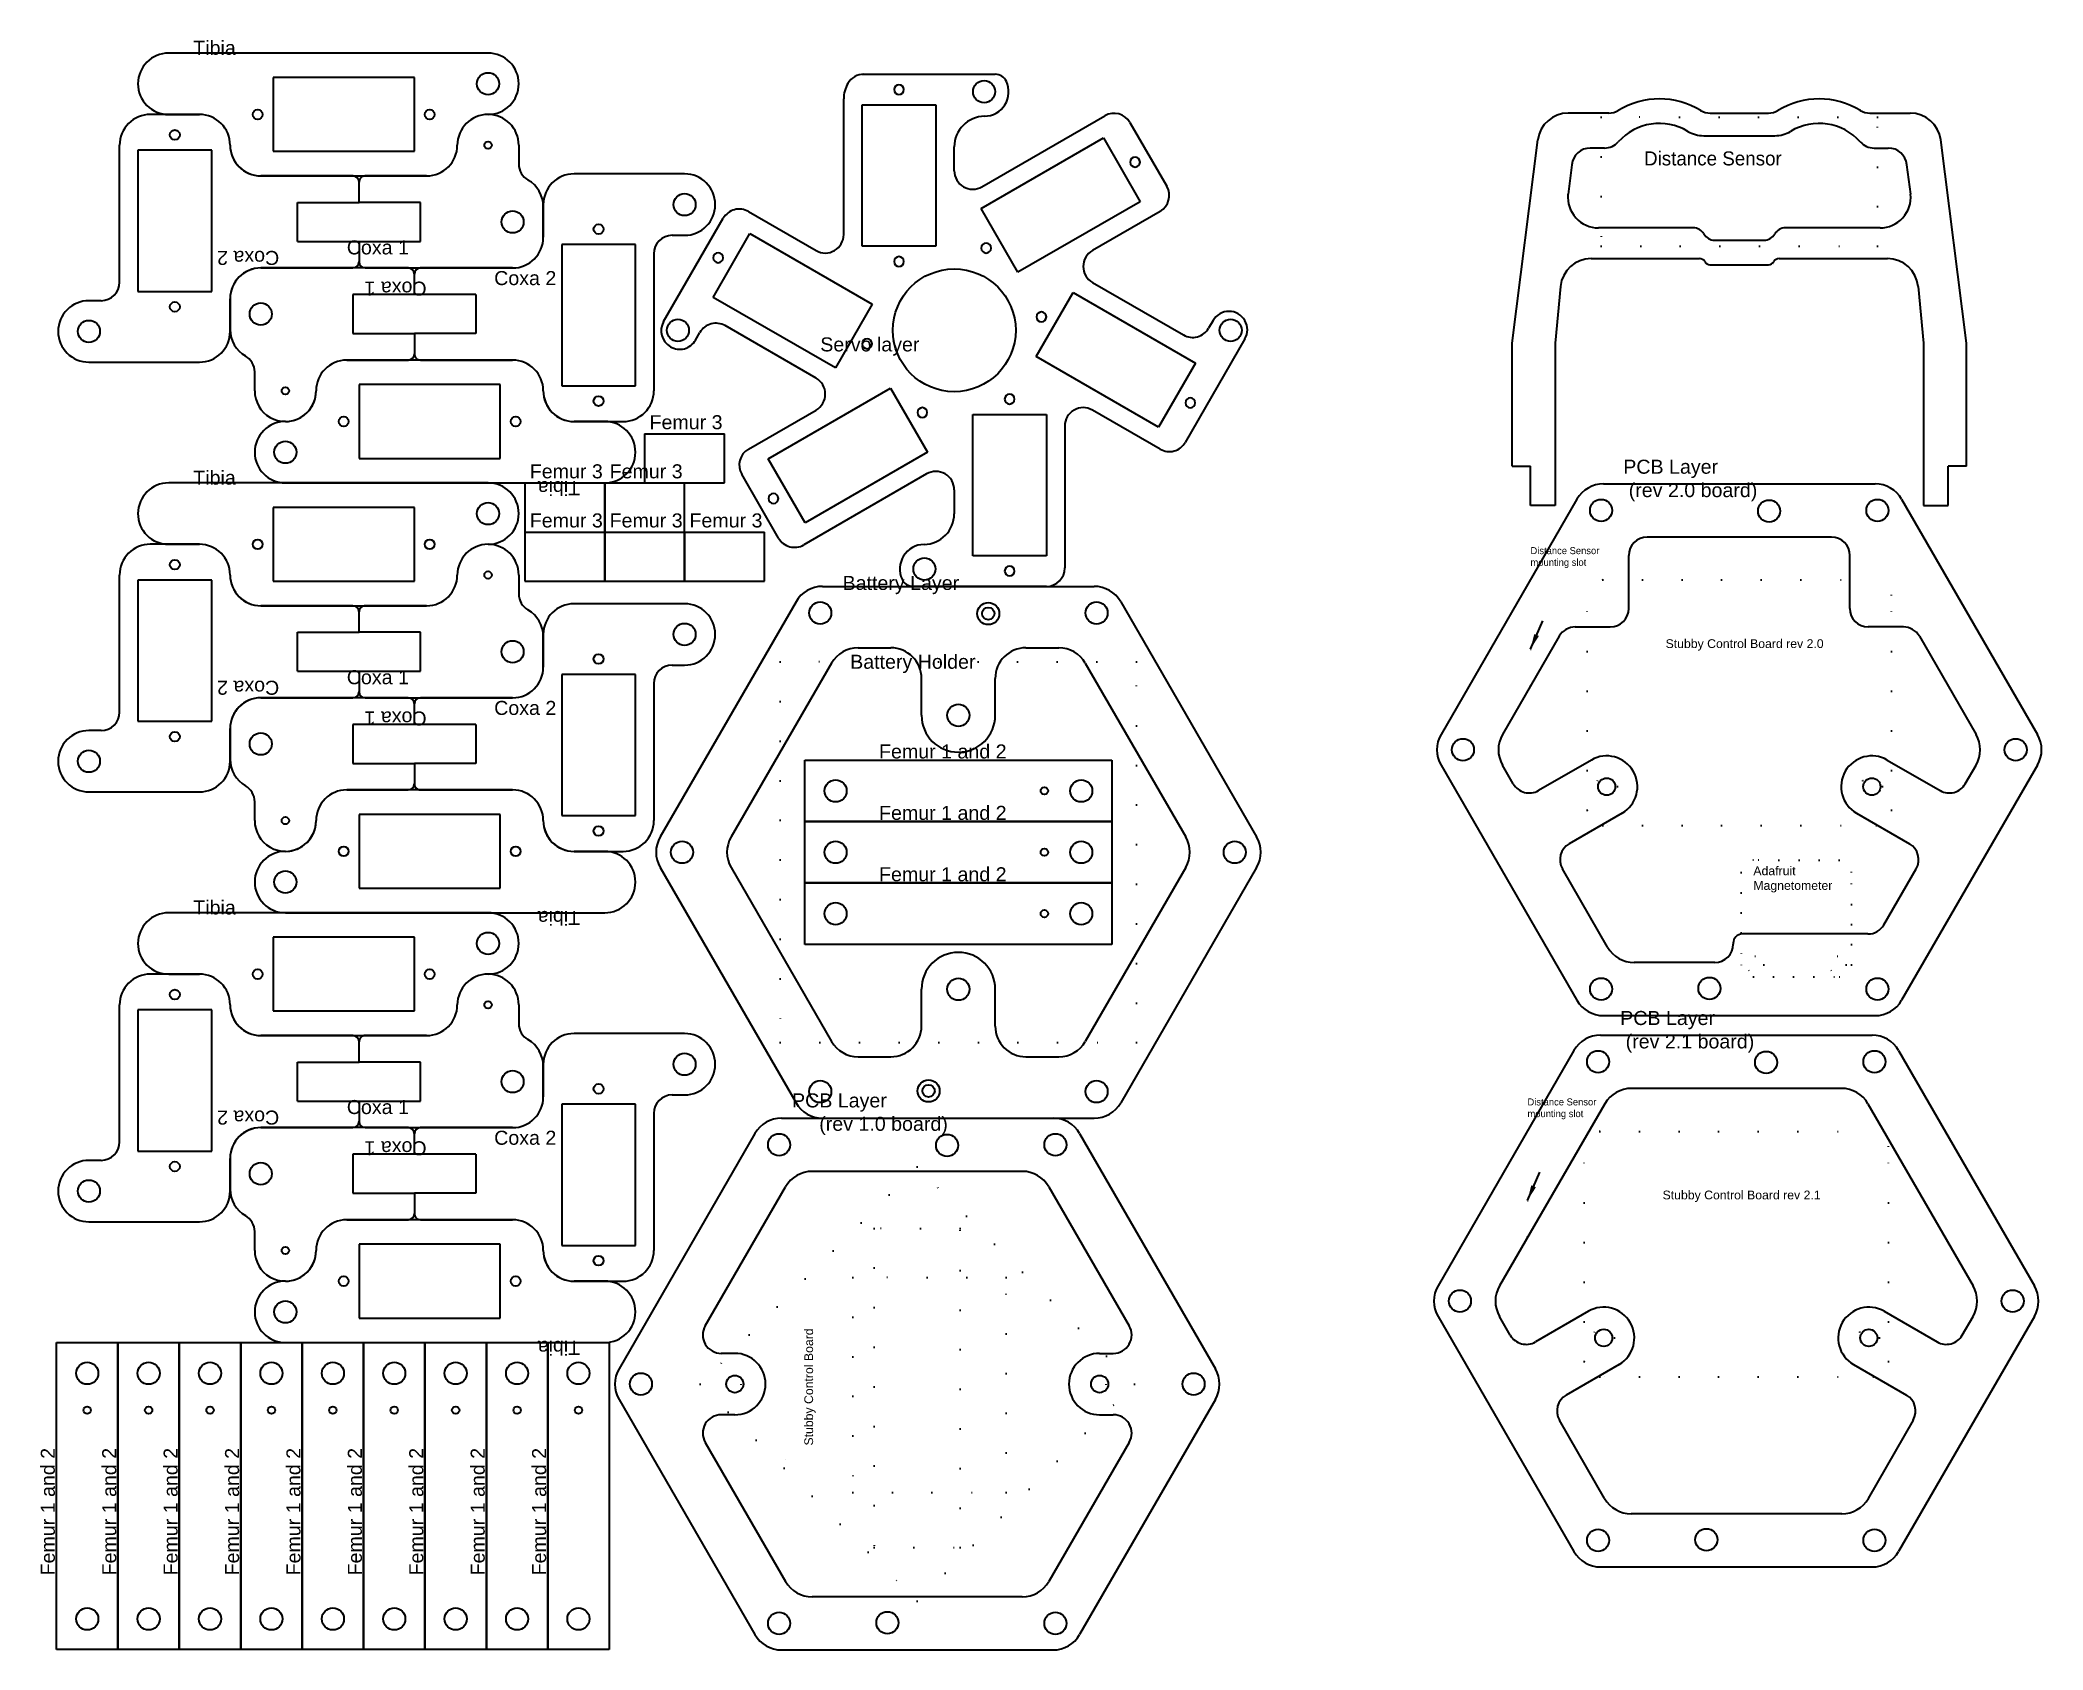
# Model space of a CAD drawing. Header units: millimetres. Extents: x -3 to 323, y 0 to 262.
import ezdxf

# ---------------------------------------------------------------- set-up
doc = ezdxf.new("R2010")
doc.units = ezdxf.units.MM
doc.linetypes.add('DOT', pattern=[6.35, 0, -6.35])
doc.linetypes.add('DOT2', pattern=[3.175, 0, -3.175])
doc.layers.get('0').update_dxf_attribs({"linetype": 'CONTINUOUS', "lineweight": 25, "true_color": 0x000000})
doc.layers.add('Extra', color=252, linetype='DOT', lineweight=25, true_color=0xa0a0a4)
doc.layers.add('Text', color=7, linetype='CONTINUOUS', lineweight=25, true_color=0x000000)
doc.styles.get("Standard").update_dxf_attribs({"font": ''})
doc.styles.add('textstyle0', font='')
doc.styles.add('textstyle1', font='')
doc.styles.add('textstyle10', font='')
doc.styles.add('textstyle11', font='')
doc.styles.add('textstyle12', font='')
doc.styles.add('textstyle13', font='')
doc.styles.add('textstyle14', font='')
doc.styles.add('textstyle15', font='')
doc.styles.add('textstyle16', font='')
doc.styles.add('textstyle17', font='')
doc.styles.add('textstyle2', font='')
doc.styles.add('textstyle3', font='')
doc.styles.add('textstyle4', font='')
doc.styles.add('textstyle5', font='')
doc.styles.add('textstyle6', font='')
doc.styles.add('textstyle7', font='')
doc.styles.add('textstyle8', font='')
doc.styles.add('textstyle9', font='')
doc.styles.get('Standard').set_extended_font_data('txt')
doc.styles.get('textstyle0').set_extended_font_data('Arial')
doc.styles.get('textstyle1').set_extended_font_data('Arial')
doc.styles.get('textstyle10').set_extended_font_data('Arial')
doc.styles.get('textstyle11').set_extended_font_data('Droid Sans Mono')
doc.styles.get('textstyle12').set_extended_font_data('Arial')
doc.styles.get('textstyle13').set_extended_font_data('Arial')
doc.styles.get('textstyle14').set_extended_font_data('Arial')
doc.styles.get('textstyle15').set_extended_font_data('Arial')
doc.styles.get('textstyle16').set_extended_font_data('Droid Sans Mono')
doc.styles.get('textstyle17').set_extended_font_data('Arial')
doc.styles.get('textstyle2').set_extended_font_data('Droid Sans Mono')
doc.styles.get('textstyle3').set_extended_font_data('Arial')
doc.styles.get('textstyle4').set_extended_font_data('Arial')
doc.styles.get('textstyle5').set_extended_font_data('Arial')
doc.styles.get('textstyle6').set_extended_font_data('Arial')
doc.styles.get('textstyle7').set_extended_font_data('Arial')
doc.styles.get('textstyle8').set_extended_font_data('Arial')
doc.styles.get('textstyle9').set_extended_font_data('Arial')
doc.dimstyles.get("Standard").update_dxf_attribs({"dimtxt": 2.5, "dimasz": 2.5, "dimexe": 1.25, "dimexo": 0.625, "dimtad": 1, "dimtxsty": 'Standard', "dimcen": 2.5, "dimadec": 0, "dimazin": 0, "dimtfac": 1, "dimtmove": 0, "dimatfit": 3, "dimfxl": 1, "dimarcsym": 0})

# ---------------------------------------------------------------- blocks, each defined once
blk = doc.blocks.new('femur_1_and_2')
for p, q in [((-25, 5), (25, 5)), ((-25, -5), (-25, 5)), ((25, 5), (25, -5)), ((25, -5), (-25, -5))]:
    blk.add_line(p, q)
for centre, radius in [((-20, 0), 1.8), ((14, 0), 0.6), ((20, 0), 1.8)]:
    blk.add_circle(centre, radius)
at = {"layer": 'Text', "insert": (-12.92, 7.56), "char_height": 8, "attachment_point": 1, "style": 'textstyle0'}
blk.add_mtext('\\H2.28571;Femur 1 and 2', dxfattribs=at)
blk = doc.blocks.new('coxa_1')
for p, q in [((9, 7.5), (-15, 7.5)), ((10, 3.18), (10, 6.5)), ((-20, 2.5), (-20, -2.5)), ((10, 3.18), (0, 3.18)), ((0, 3.18), (0, -3.17)), ((0, -3.17), (10, -3.17)), ((10, -3.17), (10, -6.5)), ((-16, -12.5), (-16, -9.43)), ((-1, -7.5), (9, -7.5))]:
    blk.add_line(p, q)
for centre, radius in [((-15, 0), 1.8), ((-11, -12.5), 0.6)]:
    blk.add_circle(centre, radius)
for centre, radius, start, end in [((-15, 2.5), 5, 90, 180), ((9, 6.5), 1, 0, 90), ((-15, -2.5), 5, 180, 240), ((9, -6.5), 1, 270, 0), ((-19, -9.43), 3, 0, 60), ((-1, -12.5), 5, 90, 180), ((-11, -12.5), 5, 180, 0)]:
    blk.add_arc(centre, radius, start, end)
at = {"layer": 'Text', "insert": (-1, 12), "char_height": 8, "attachment_point": 1, "style": 'textstyle4'}
blk.add_mtext('\\H2.28571;Coxa 1', dxfattribs=at)
blk = doc.blocks.new('servo_mount')
for p, q in [((6, 11.5), (-6, 11.5)), ((-6, 11.5), (-6, -11.5)), ((6, -11.5), (6, 11.5)), ((-6, -11.5), (6, -11.5))]:
    blk.add_line(p, q)
for centre in [(0, 14), (0, -14)]:
    blk.add_circle(centre, 0.8)
blk = doc.blocks.new('coxa_2')
for p, q in [((29, 22.825), (16, 22.825)), ((34, 22.825), (29, 22.825)), ((11, 17.825), (11, 12.5)), ((39, 17.825), (39, 17.825)), ((29, 9.825), (29, -12.5)), ((32, 12.825), (34, 12.825)), ((6, 7.5), (-9, 7.5)), ((-10, 3.175), (-10, 6.5)), ((0, 3.175), (-10, 3.175)), ((0, 3.175), (0, -3.175)), ((-10, -3.175), (-10, -6.5)), ((0, -3.175), (-10, -3.175)), ((-9, -7.5), (6, -7.5)), ((16, -17.5), (24, -17.5))]:
    blk.add_line(p, q)
blk.add_circle((34, 17.825), 1.8)
for centre, radius, start, end in [((16, 17.825), 5, 90, 180), ((34, 17.825), 5, 0, 90), ((34, 17.825), 5, 270, 0), ((6, 12.5), 5, 270, 0), ((32, 9.825), 3, 90, 180), ((-9, 6.5), 1, 90, 180), ((-9, -6.5), 1, 180, 270), ((6, -12.5), 5, 0, 90), ((16, -12.5), 5, 180, 270), ((24, -12.5), 5, 270, 0)]:
    blk.add_arc(centre, radius, start, end)
blk.add_blockref('servo_mount', (20, -0.175))
at = {"layer": 'Text', "insert": (3, 7), "char_height": 8, "attachment_point": 1, "style": 'textstyle5'}
blk.add_mtext('\\H2.28571;Coxa 2', dxfattribs=at)
blk = doc.blocks.new('tibia')
for p, q in [((0, 5), (0, 5)), ((-5, 0), (-5, -5)), ((5, 0), (5, 0)), ((-5, -5), (-5, -42)), ((10, -5), (10, -5)), ((15, -37), (15, -10)), ((-5, -42), (-5, -52)), ((10, -42), (10, -42)), ((5, -52), (5, -47)), ((0, -57), (0, -57))]:
    blk.add_line(p, q)
blk.add_circle((0, 0), 1.8)
for centre, start, end in [((0, 0), 90, 180), ((0, 0), 0, 90), ((10, 0), 180, 270), ((10, -10), 0, 90), ((10, -37), 270, 0), ((10, -47), 90, 180), ((0, -52), 180, 270), ((0, -52), 270, 0)]:
    blk.add_arc(centre, 5, start, end)
blk.add_blockref('servo_mount', (5, -23.5))
at = {"layer": 'Text', "insert": (-7, -48), "char_height": 8, "attachment_point": 1, "rotation": 90, "style": 'textstyle3'}
blk.add_mtext('\\H2.28571;Tibia', dxfattribs=at)
blk = doc.blocks.new('body_top_v1.0')
for p, q in [((-22.11, 43.3), (22.11, 43.3)), ((-26.44, 40.8), (-48.56, 2.5)), ((26.44, 40.8), (48.56, 2.5)), ((17.11, 34.64), (-17.11, 34.64)), ((-34.52, 9.5), (-21.44, 32.14)), ((21.44, 32.14), (34.52, 9.5)), ((-29.7, 5), (-31.92, 5)), ((29.7, 5), (31.92, 5)), ((-48.56, -2.5), (-26.44, -40.8)), ((48.56, -2.5), (26.44, -40.8)), ((-29.7, -5), (-31.92, -5)), ((29.7, -5), (31.92, -5)), ((-34.52, -9.5), (-21.44, -32.14)), ((34.52, -9.5), (21.44, -32.14)), ((-21.39, -12.35), (-21.39, -12.35)), ((17.11, -34.64), (-17.11, -34.64)), ((-22.11, -43.3), (22.11, -43.3))]:
    blk.add_line(p, q)
for centre, radius in [((-22.5, 38.97), 1.8), ((4.86, 38.87), 1.8), ((22.5, 38.97), 1.8), ((-45, 0), 1.8), ((-29.7, 0), 1.4), ((29.7, 0), 1.4), ((45, 0), 1.8), ((-22.5, -38.97), 1.8), ((-4.86, -38.87), 1.8), ((22.5, -38.97), 1.8)]:
    blk.add_circle(centre, radius)
for centre, radius, start, end in [((-22.11, 38.3), 5, 90, 150), ((22.11, 38.3), 5, 30, 90), ((-17.11, 29.64), 5, 90, 150), ((17.11, 29.64), 5, 30, 90), ((-31.92, 8), 3, 150, 270), ((31.92, 8), 3, 270, 30), ((-29.7, 0), 5, 270, 90), ((29.7, 0), 5, 90, 270), ((-44.23, 0), 5, 150, 210), ((44.23, 0), 5, 330, 30), ((-31.92, -8), 3, 90, 210), ((31.92, -8), 3, 330, 90), ((-32.5, -12.99), 0, 0, 0), ((-17.11, -29.64), 5, 210, 270), ((17.11, -29.64), 5, 270, 330), ((-22.11, -38.3), 5, 210, 270), ((22.11, -38.3), 5, 270, 330)]:
    blk.add_arc(centre, radius, start, end)
at = {"layer": 'Text', "insert": (-20.39, 47.34), "char_height": 8, "attachment_point": 1, "style": 'textstyle6'}
blk.add_mtext('\\H2.28571;PCB Layer\\P     (rev 1.0 board)', dxfattribs=at)
blk = doc.blocks.new('battery_holder')
at = {"layer": 'Extra'}
for p, q in [((29, 31), (-29, 31)), ((-29, 31), (-29, -31)), ((29, -31), (29, 31)), ((-29, -31), (29, -31))]:
    blk.add_line(p, q, dxfattribs=at)
at = {"layer": 'Extra', "insert": (-17.62, 32.17), "char_height": 8, "attachment_point": 1, "style": 'textstyle13'}
blk.add_mtext('\\H2.28571;Battery Holder', dxfattribs=at)
blk = doc.blocks.new('body_bottom')
for p, q in [((-22.11, 43.3), (22.11, 43.3)), ((-26.44, 40.8), (-48.56, 2.5)), ((26.44, 40.8), (48.56, 2.5)), ((-16.34, 33.3), (-11, 33.3)), ((11, 33.3), (16.34, 33.3)), ((-20.67, 30.8), (-37.01, 2.5)), ((20.67, 30.8), (37.01, 2.5)), ((-6, 22.3), (-6, 28.3)), ((6, 22.3), (6, 28.3)), ((-48.56, -2.5), (-26.44, -40.8)), ((-37.01, -2.5), (-20.67, -30.8)), ((37.01, -2.5), (20.67, -30.8)), ((48.56, -2.5), (26.44, -40.8)), ((-6, -28.3), (-6, -22.3)), ((6, -28.3), (6, -22.3)), ((-16.34, -33.3), (-11, -33.3)), ((11, -33.3), (16.34, -33.3)), ((-22.11, -43.3), (22.11, -43.3))]:
    blk.add_line(p, q)
for centre in [(-22.5, 38.97), (4.86, 38.87), (22.5, 38.97), (0, 22.3), (-45, 0), (45, 0), (0, -22.3), (-22.5, -38.97), (-4.86, -38.87), (22.5, -38.97)]:
    blk.add_circle(centre, 1.8)
for centre, radius, start, end in [((-22.11, 38.3), 5, 90, 150), ((22.11, 38.3), 5, 30, 90), ((-16.34, 28.3), 5, 90, 150), ((-11, 28.3), 5, 0, 90), ((11, 28.3), 5, 90, 180), ((16.34, 28.3), 5, 30, 90), ((0, 22.3), 6, 180, 0), ((-44.23, 0), 5, 150, 210), ((-32.68, 0), 5, 150, 210), ((32.68, 0), 5, 330, 30), ((44.23, 0), 5, 330, 30), ((0, -22.3), 6, 0, 180), ((-11, -28.3), 5, 270, 0), ((11, -28.3), 5, 180, 270), ((-16.34, -28.3), 5, 210, 270), ((16.34, -28.3), 5, 270, 330), ((-22.11, -38.3), 5, 210, 270), ((22.11, -38.3), 5, 270, 330)]:
    blk.add_arc(centre, radius, start, end)
blk.add_blockref('battery_holder', (0, 0))
at = {"layer": 'Text', "insert": (-18.86, 45), "char_height": 8, "attachment_point": 1, "style": 'textstyle1'}
blk.add_mtext('\\H2.28571;Battery Layer', dxfattribs=at)
blk = doc.blocks.new('body_middle')
for p, q in [((-15, 41.7), (6.68, 41.7)), ((-18, 15.59), (-18, 37.69)), ((4.5, 23.38), (24.51, 34.94)), ((28.61, 33.84), (34.61, 23.45)), ((0, 25.98), (0, 29.87)), ((-47.33, 1.41), (-37.61, 18.25)), ((-33.51, 19.35), (-22.5, 12.99)), ((33.51, 19.35), (22.5, 12.99)), ((22.5, 7.79), (37.32, -0.76)), ((-22.5, -7.79), (-37.32, 0.76)), ((42.14, 1.59), (41.42, 0.34)), ((-42.14, -1.59), (-41.42, -0.34)), ((47.33, -1.41), (37.61, -18.25)), ((-33.51, -19.35), (-22.5, -12.99)), ((33.51, -19.35), (22.5, -12.99)), ((18, -15.59), (18, -38.7)), ((-28.61, -33.84), (-34.61, -23.45)), ((-4.5, -23.38), (-24.51, -34.94)), ((0, -25.98), (0, -29.87)), ((15, -41.7), (-6.68, -41.7))]:
    blk.add_line(p, q)
for centre, radius in [((4.86, 38.87), 1.8), ((0, 0), 10), ((-45, 0), 1.8), ((45, 0), 1.8), ((-4.86, -38.87), 1.8)]:
    blk.add_circle(centre, radius)
for centre, radius, start, end in [((-13, 37.69), 5, 149.7291, 180), ((-14.73, 38.7), 3, 90, 149.7291), ((4.86, 38.87), 4, 270.8706, 24.6244), ((6.68, 39.7), 2, 24.6244, 90), ((5, 29.87), 5, 90.8706, 180), ((26.01, 32.34), 3, 30, 120), ((3, 25.98), 3, 180, 300), ((32.01, 21.95), 3, 300, 30), ((-35.01, 16.75), 3, 60, 150), ((-21, 15.59), 3, 240, 0), ((24, 10.39), 3, 120, 240), ((-44.73, -0.09), 3, 150, 240), ((-38.82, -1.84), 3, 60, 150), ((38.82, 1.84), 3, 240, 330), ((44.73, 0.09), 3, 330, 150), ((-44.73, -0.09), 3, 240, 330), ((-24, -10.39), 3, 300, 60), ((21, -15.59), 3, 60, 180), ((-32.01, -21.95), 3, 120, 210), ((35.01, -16.75), 3, 240, 330), ((-3, -25.98), 3, 0, 120), ((-5, -29.87), 5, 270.8706, 0), ((-26.01, -32.34), 3, 210, 300), ((-4.86, -38.87), 4, 90.8706, 204.6244), ((15, -38.7), 3, 270, 0), ((-6.68, -39.7), 2, 204.6244, 270)]:
    blk.add_arc(centre, radius, start, end)
at = {"yscale": -1}
for p, rotation in [((-9, 25.2), 180.00000000000003), ((17.32, 20.39), 119.99999999999997), ((-26.32, 4.81), 240), ((26.32, -4.81), 60), ((-17.32, -20.39), 300), ((9, -25.2), 360)]:
    blk.add_blockref('servo_mount', p, dxfattribs=dict(at, rotation=rotation))
at = {"layer": 'Text', "insert": (-21.82, -1.15), "char_height": 8, "attachment_point": 1, "style": 'textstyle12'}
blk.add_mtext('\\H2.28571;Servo layer', dxfattribs=at)
blk = doc.blocks.new('femur_3')
for p, q in [((-8, 0), (-8, 13)), ((0, 13), (-8, 13)), ((0, 0), (0, 13)), ((-8, 0), (0, 0))]:
    blk.add_line(p, q)
at = {"layer": 'Text', "insert": (-11.03, 0.8), "char_height": 8, "attachment_point": 1, "rotation": 90, "style": 'textstyle9'}
blk.add_mtext('\\H2.28571;Femur 3', dxfattribs=at)
blk = doc.blocks.new('control_pcb_v2.0')
at = {"layer": 'Extra'}
for p, q in [((-22.225, 33.65), (22.225, 33.65)), ((-24.765, -3.81), (-24.765, 31.11)), ((24.765, -3.81), (24.765, 31.11)), ((-22.225, -6.35), (22.225, -6.35))]:
    blk.add_line(p, q, dxfattribs=at)
for centre in [(-21.59, 0), (21.59, 0)]:
    blk.add_circle(centre, 1.75, dxfattribs=at)
for centre, start, end in [((-22.225, 31.11), 90, 180), ((22.225, 31.11), 0, 90), ((-22.225, -3.81), 180, 270), ((22.225, -3.81), 270, 0)]:
    blk.add_arc(centre, 2.54, start, end, dxfattribs=at)
at = {"layer": 'Extra', "insert": (-12, 24), "char_height": 5, "attachment_point": 1, "style": 'textstyle8'}
blk.add_mtext('\\H1.42857;Stubby Control Board rev 2.0', dxfattribs=at)
blk = doc.blocks.new('magnetometer')
at = {"layer": 'Extra', "color": 252, "linetype": 'DOT2', "true_color": 0xa0a0a4}
for p, q in [((16, 0), (2, 0)), ((0, -2), (0, -17)), ((18, -17), (18, -2)), ((2, -19), (16, -19))]:
    blk.add_line(p, q, dxfattribs=at)
for centre in [(2.286, -17), (15.714, -17)]:
    blk.add_circle(centre, 1.4, dxfattribs=at)
for centre, start, end in [((2, -2), 90, 180), ((16, -2), 0, 90), ((2, -17), 180, 270), ((16, -17), 270, 0)]:
    blk.add_arc(centre, 2, start, end, dxfattribs=at)
at = {"layer": 'Extra', "color": 252, "linetype": 'DOT2', "true_color": 0xa0a0a4, "insert": (2, -1), "char_height": 5, "attachment_point": 1, "style": 'textstyle7'}
blk.add_mtext('\\H1.42857;Adafruit\\PMagnetometer', dxfattribs=at)
blk = doc.blocks.new('distance_sensor')
at = {"layer": 'Extra'}
for p, q in [((22.5, 3), (-22.5, 3)), ((-22.5, 3), (-22.5, -18)), ((22.5, -18), (22.5, 3)), ((-22.5, -18), (22.5, -18))]:
    blk.add_line(p, q, dxfattribs=at)
at = {"layer": 'Extra', "insert": (-15.51, -2.55), "char_height": 8, "attachment_point": 1, "style": 'textstyle2'}
blk.add_mtext('\\H2.28571;Distance Sensor', dxfattribs=at)
blk = doc.blocks.new('distance_sensor_mount')
for p, q in [((-21.26, 3.7), (-27.84, 3.7)), ((-4.74, 3.7), (4.74, 3.7)), ((21.26, 3.7), (27.84, 3.7)), ((-5.79, 0), (5.79, 0)), ((-37, -33.8), (-32.8, -0.67)), ((-21.94, -2), (-24.27, -2)), ((21.94, -2), (24.27, -2)), ((37, -33.8), (32.8, -0.67)), ((-27.25, -4.72), (-27.89, -9.53)), ((27.25, -4.72), (27.89, -9.53)), ((-7.5, -15), (-22.92, -15)), ((22.92, -15), (7.5, -15)), ((-4.04, -17), (4.04, -17)), ((-24.13, -20), (-6.5, -20)), ((-5.5, -21), (-5.5, -21)), ((-4.77, -21), (4.77, -21)), ((5.5, -21), (5.5, -21)), ((6.5, -20), (24.13, -20)), ((-29.11, -24.53), (-29.98, -33.8)), ((29.11, -24.53), (29.98, -33.8)), ((-37, -53.8), (-37, -33.8)), ((-29.98, -33.8), (-29.98, -53.8)), ((29.98, -33.8), (29.98, -53.8)), ((37, -53.8), (37, -33.8)), ((-37, -53.8), (-34, -53.8)), ((-34, -60.2), (-34, -53.8)), ((-29.98, -53.8), (-29.98, -60.2)), ((29.98, -53.8), (29.98, -60.2)), ((34, -60.2), (34, -53.8)), ((37, -53.8), (34, -53.8)), ((-29.98, -60.2), (-34, -60.2)), ((29.98, -60.2), (34, -60.2))]:
    blk.add_line(p, q)
for centre, radius, start, end in [((-27.84, -1.3), 5, 90, 172.781), ((-21.26, 6.7), 3, 270, 301.1019), ((-13, -7), 13, 58.8981, 121.1019), ((-4.74, 6.7), 3, 238.8981, 270), ((4.74, 6.7), 3, 270, 301.1019), ((13, -7), 13, 58.8981, 121.1019), ((21.26, 6.7), 3, 238.8981, 270), ((27.84, -1.3), 5, 7.219, 90), ((-13, -7), 9, 58.9973, 138.1897), ((-5.79, 5), 5, 238.9973, 270), ((5.79, 5), 5, 270, 301.0027), ((13, -7), 9, 41.8103, 121.0027), ((-24.27, -5), 3, 90, 174.6442), ((-21.94, 1), 3, 270, 318.1897), ((21.94, 1), 3, 221.8103, 270), ((24.27, -5), 3, 5.3558, 90), ((-22.92, -10), 5, 174.6442, 270), ((22.92, -10), 5, 270, 5.3558), ((-7.5, -17), 2, 30, 90), ((-4.04, -15), 2, 210, 270), ((4.04, -15), 2, 270, 330), ((7.5, -17), 2, 90, 150), ((-24.13, -25), 5, 90, 174.6442), ((-6.5, -21), 1, 30, 90), ((-4.77, -20), 1, 210, 270), ((4.77, -20), 1, 270, 330), ((6.5, -21), 1, 90, 150), ((24.13, -25), 5, 5.3558, 90)]:
    blk.add_arc(centre, radius, start, end)
at = {"layer": 'Text'}
blk.add_blockref('distance_sensor', (0, 0), dxfattribs=at)
blk = doc.blocks.new('control_pcb_v1.0')
at = {"layer": 'Extra'}
for p, q in [((-35.36, 35.36), (-70.71, 0)), ((0, 0), (-35.36, 35.36)), ((-18, 10.5), (-53, 10.5)), ((-53, 10.5), (-53, -14.5)), ((-18, -14.5), (-18, 10.5)), ((-10, 7), (-62, 7)), ((-62, 7), (-62, -7)), ((-10, -7), (-10, 7)), ((-70.71, 0), (-35.36, -35.36)), ((-35.36, -35.36), (0, 0)), ((-62, -7), (-10, -7)), ((-53, -14.5), (-18, -14.5))]:
    blk.add_line(p, q, dxfattribs=at)
for centre in [(-35.36, 29.7), (-35.36, -29.7)]:
    blk.add_circle(centre, 1, dxfattribs=at)
at = {"layer": 'Extra', "insert": (-45.37, 18.39), "char_height": 5, "attachment_point": 1, "style": 'textstyle14'}
blk.add_mtext('\\H1.42857;Stubby Control Board', dxfattribs=at)
blk = doc.blocks.new('control_pcb_v2.1')
at = {"layer": 'Extra'}
for p, q in [((-22.55, 28.22), (21.9, 28.22)), ((-25.09, -9.24), (-25.09, 25.68)), ((24.44, -9.24), (24.44, 25.68)), ((-22.55, -11.78), (21.9, -11.78))]:
    blk.add_line(p, q, dxfattribs=at)
for centre in [(-21.92, -5.43), (21.26, -5.43)]:
    blk.add_circle(centre, 1.75, dxfattribs=at)
for centre, start, end in [((-22.55, 25.68), 90, 180), ((21.9, 25.68), 0, 90), ((-22.55, -9.24), 180, 270), ((21.9, -9.24), 270, 0)]:
    blk.add_arc(centre, 2.54, start, end, dxfattribs=at)
at = {"layer": 'Extra', "insert": (-12.33, 18.57), "char_height": 5, "attachment_point": 1, "style": 'textstyle17'}
blk.add_mtext('\\H1.42857;Stubby Control Board rev 2.1', dxfattribs=at)
blk = doc.blocks.new('body_top_v2.0')
for p, q in [((-22.11, 43.3), (22.11, 43.3)), ((-26.44, 40.8), (-48.56, 2.5)), ((26.44, 40.8), (48.56, 2.5)), ((15, 34.64), (-15, 34.64)), ((-18, 23), (-18, 31.64)), ((18, 23), (18, 31.64)), ((-26.72, 20), (-21, 20)), ((26.72, 20), (21, 20)), ((-29.32, 18.5), (-38.56, 2.5)), ((29.32, 18.5), (38.56, 2.5)), ((-48.56, -2.5), (-26.44, -40.8)), ((-36.8, -5.54), (-38.56, -2.5)), ((-24.09, -1.67), (-32.7, -6.64)), ((24.09, -1.67), (32.7, -6.64)), ((48.56, -2.5), (26.44, -40.8)), ((36.8, -5.54), (38.56, -2.5)), ((-19.09, -10.33), (-27.7, -15.3)), ((-21.39, -12.35), (-21.39, -12.35)), ((19.09, -10.33), (27.7, -15.3)), ((-21.44, -32.14), (-28.8, -19.4)), ((23.55, -28.5), (28.8, -19.4)), ((-1, -31.5), (-1, -31.64)), ((20.95, -30), (0.5, -30)), ((-4, -34.64), (-17.11, -34.64)), ((-22.11, -43.3), (22.11, -43.3))]:
    blk.add_line(p, q)
for centre, radius in [((-22.5, 38.97), 1.8), ((4.86, 38.87), 1.8), ((22.5, 38.97), 1.8), ((-45, 0), 1.8), ((45, 0), 1.8), ((-21.59, -6), 1.4), ((21.59, -6), 1.4), ((-22.5, -38.97), 1.8), ((-4.86, -38.87), 1.8), ((22.5, -38.97), 1.8)]:
    blk.add_circle(centre, radius)
for centre, radius, start, end in [((-22.11, 38.3), 5, 90, 150), ((22.11, 38.3), 5, 30, 90), ((-15, 31.64), 3, 90, 180), ((15, 31.64), 3, 0, 90), ((-21, 23), 3, 270, 0), ((21, 23), 3, 180, 270), ((-26.72, 17), 3, 90, 150), ((26.72, 17), 3, 30, 90), ((-44.23, 0), 5, 150, 210), ((-34.23, 0), 5, 150, 210), ((34.23, 0), 5, 330, 30), ((44.23, 0), 5, 330, 30), ((-21.59, -6), 5, 300, 120), ((21.59, -6), 5, 60, 240), ((-34.2, -4.04), 3, 210, 300), ((34.2, -4.04), 3, 240, 330), ((-32.5, -12.99), 0, 0, 0), ((-26.2, -17.9), 3, 120, 210), ((26.2, -17.9), 3, 330, 60), ((20.95, -27), 3, 270, 330), ((-17.11, -29.64), 5, 210, 270), ((-4, -31.64), 3, 270, 0), ((0.5, -31.5), 1.5, 90, 180), ((-22.11, -38.3), 5, 210, 270), ((22.11, -38.3), 5, 270, 330)]:
    blk.add_arc(centre, radius, start, end)
at = {"layer": 'Extra'}
for p, q in [((-34, 16.4), (-30.53, 16.4)), ((-34, 10.39), (-34, 16.4)), ((30.53, 16.4), (34, 16.4)), ((34, 10.39), (34, 16.4))]:
    blk.add_line(p, q, dxfattribs=at)
for name, p in [('control_pcb_v2.0', (0, -6)), ('magnetometer', (0.29, -18))]:
    blk.add_blockref(name, p)
at = {"layer": 'Text', "char_height": 8, "attachment_point": 1}
for s, insert, style in [('\\H2.28571;PCB Layer\\P (rev 2.0 board)', (-18.89, 47.24), 'textstyle10'), ('\\H1.14286;Distance Sensor\\Pmounting slot', (-34, 33), 'textstyle11')]:
    blk.add_mtext(s, dxfattribs=dict(at, insert=insert, style=style))
at = {"layer": 'Text'}
blk.add_leader([(-34, 16.4), (-32, 21)], dimstyle='Standard', dxfattribs=at)
blk = doc.blocks.new('body_top_v2.1')
for p, q in [((-22.15, 40.88), (22.08, 40.88)), ((-26.48, 38.38), (-48.59, 0.08)), ((26.41, 38.38), (48.52, 0.08)), ((-21.41, 29.72), (-38.59, 0.08)), ((17.08, 32.22), (-17.08, 32.22)), ((21.41, 29.72), (38.52, 0.08)), ((-48.59, -4.92), (-26.48, -43.22)), ((-36.83, -7.97), (-38.59, -4.92)), ((-24.12, -4.09), (-32.73, -9.06)), ((24.06, -4.09), (32.67, -9.06)), ((48.52, -4.92), (26.41, -43.22)), ((36.77, -7.97), (38.52, -4.92)), ((-19.12, -12.75), (-27.73, -17.72)), ((19.06, -12.75), (27.67, -17.72)), ((-21.42, -14.77), (-21.42, -14.77)), ((-21.48, -34.56), (-28.83, -21.82)), ((21.48, -34.56), (28.83, -21.82)), ((17.15, -37.06), (-17.15, -37.06)), ((-22.15, -45.72), (22.08, -45.72))]:
    blk.add_line(p, q)
for centre, radius in [((-22.53, 36.55), 1.8), ((4.83, 36.44), 1.8), ((22.47, 36.55), 1.8), ((-45.03, -2.42), 1.8), ((44.97, -2.42), 1.8), ((-21.62, -8.42), 1.4), ((21.56, -8.42), 1.4), ((-22.53, -41.39), 1.8), ((-4.9, -41.29), 1.8), ((22.47, -41.39), 1.8)]:
    blk.add_circle(centre, radius)
for centre, radius, start, end in [((-22.15, 35.88), 5, 90, 150), ((22.08, 35.88), 5, 30, 90), ((-17.08, 27.22), 5, 90, 150), ((17.08, 27.22), 5, 30, 90), ((-44.26, -2.42), 5, 150, 210), ((-34.26, -2.42), 5, 150, 210), ((34.19, -2.42), 5, 330, 30), ((44.19, -2.42), 5, 330, 30), ((-21.62, -8.42), 5, 300, 120), ((21.56, -8.42), 5, 60, 240), ((-34.23, -6.47), 3, 210, 300), ((34.17, -6.47), 3, 240, 330), ((-32.53, -15.41), 0, 0, 0), ((-26.23, -20.32), 3, 120, 210), ((26.17, -20.32), 3, 330, 60), ((-17.15, -32.06), 5, 210, 270), ((17.15, -32.06), 5, 270, 330), ((-22.15, -40.72), 5, 210, 270), ((22.08, -40.72), 5, 270, 330)]:
    blk.add_arc(centre, radius, start, end)
at = {"layer": 'Extra'}
for p, q in [((-34.03, 13.98), (-30.56, 13.98)), ((-34.03, 7.97), (-34.03, 13.98)), ((30.5, 13.98), (33.97, 13.98)), ((33.97, 7.97), (33.97, 13.98))]:
    blk.add_line(p, q, dxfattribs=at)
blk.add_blockref('control_pcb_v2.1', (0.3, -3))
at = {"layer": 'Text', "char_height": 8, "attachment_point": 1}
for s, insert, style in [('\\H2.28571;PCB Layer\\P (rev 2.1 board)', (-18.93, 44.82), 'textstyle15'), ('\\H1.14286;Distance Sensor\\Pmounting slot', (-34.03, 30.58), 'textstyle16')]:
    blk.add_mtext(s, dxfattribs=dict(at, insert=insert, style=style))
at = {"layer": 'Text'}
blk.add_leader([(-34.03, 13.98), (-32.03, 18.58)], dimstyle='Standard', dxfattribs=at)

msp = doc.modelspace()

# ---------------------------------------------------------------- linework, layer by layer
for centre in [(151.73, 168.73), (151.73, 168.73), (151.73, 168.73), (142, 91), (142, 91), (142, 91)]:
    msp.add_circle(centre, 1)

# ---------------------------------------------------------------- block references
for name, p, rotation in [('tibia', (70.27, 255.02), 270), ('coxa_2', (39.27, 232.52), 180), ('coxa_1', (59.27, 232.52), 180), ('coxa_2', (68.27, 217.52), 360), ('coxa_1', (48.27, 217.52), 360), ('tibia', (37.27, 195.02), 90), ('femur_3', (95.77, 190.02), 270), ('femur_3', (76.27, 182.02), 270), ('femur_3', (89.27, 182.02), 270), ('tibia', (70.27, 185.02), 270), ('femur_3', (76.27, 174.02), 270), ('femur_3', (89.27, 174.02), 270), ('femur_3', (102.27, 174.02), 270), ('coxa_2', (39.27, 162.52), 180), ('coxa_1', (59.27, 162.52), 180), ('coxa_2', (68.27, 147.52), 360), ('coxa_1', (48.27, 147.52), 360), ('femur_1_and_2', (146.86, 139.87), 360), ('tibia', (37.27, 125.02), 90), ('femur_1_and_2', (146.86, 129.87), 360), ('femur_1_and_2', (146.86, 119.87), 360), ('tibia', (70.27, 115.02), 270), ('coxa_2', (39.27, 92.52), 180), ('coxa_1', (59.27, 92.52), 180), ('coxa_2', (68.27, 77.52), 360), ('coxa_1', (48.27, 77.52), 360), ('control_pcb_v1.0', (140.16, 78.62), 90), ('tibia', (37.27, 55.02), 90), ('femur_1_and_2', (5, 25.02), 90), ('femur_1_and_2', (15, 25.02), 90), ('femur_1_and_2', (25, 25.02), 90), ('femur_1_and_2', (35, 25.02), 90), ('femur_1_and_2', (45, 25.02), 90), ('femur_1_and_2', (55, 25.02), 90), ('femur_1_and_2', (65, 25.02), 90), ('femur_1_and_2', (75, 25.02), 90), ('femur_1_and_2', (85, 25.02), 90)]:
    msp.add_blockref(name, p, dxfattribs=dict(rotation=rotation))
for name, p in [('body_middle', (146.19, 214.87)), ('distance_sensor_mount', (274.02, 246.56)), ('body_top_v2.0', (274.02, 146.56)), ('body_bottom', (146.86, 129.87)), ('body_top_v2.1', (273.56, 59.2)), ('body_top_v1.0', (140.16, 43.26))]:
    msp.add_blockref(name, p)

doc.saveas('drawing.dxf')
